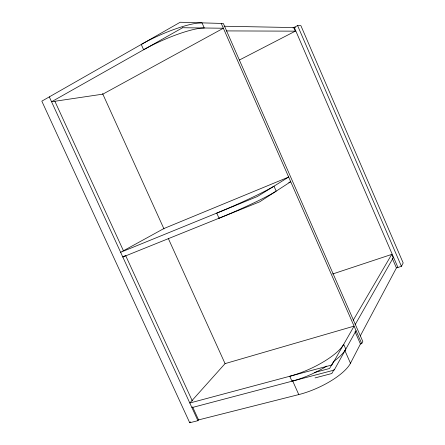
<?xml version="1.0" encoding="UTF-8"?>
<svg xmlns="http://www.w3.org/2000/svg" width="445" height="445" viewBox="0 0 445 445"><rect width="100%" height="100%" fill="white"/><g stroke="black" fill="none" stroke-linecap="round" stroke-linejoin="round"><path stroke-width="0.67" d="M360.406 343.985L361.741 343.612L362.82 341.51L223.334 23.474L180.186 22.25L41.824 101.154L189.726 422.75L197.919 420.681L198.809 419.613M396.601 267.873L401.44 266.316L403.176 262.945L300.892 25.671L297.594 25.582L293.005 27.963M192.574 406.864L198.559 419.913L298.779 394.587A43.132 14.596 -24.5 0 0 350.476 363.237L360.439 343.974L355.032 331.664M360.272 335.953L396.423 267.929L392.201 258.161M334.189 369.278L331.825 373.522L315.054 377.911M356.067 330.674L334.195 370.084L191.917 407.603M355.116 324.716L393.202 257.833L391.722 254.407L332.649 273.998M333.349 361.907L329.589 368.488L314.181 372.582M353.208 320.261L391.722 254.407M189.726 422.75L190.482 421.86M225.064 363.621L189.815 403.02L331.931 364.972L354.075 326.135L225.064 363.621L168.282 238.431M125.229 255.664L122.814 257.026L259.696 201.83L290.707 181.732L288.788 182.517M239.404 60.019L295.308 31.156L293.761 27.568L224.035 26.233M226.143 30.911L295.308 31.156M295.575 27.351L294.24 27.323L397.925 267.445M49.312 96.882L197.919 420.681M54.985 101.477L123.365 250.585M125.679 255.636L192.323 400.951M102.595 93.589L163.983 228.941M292.465 380.475L298.779 394.587M344.708 350.159L350.476 363.237M221.243 23.413L361.741 343.612M297.594 25.582L401.44 266.316M333.711 361.44A44.684 14.157 -24.5 0 0 345.81 349.158L343.69 344.352A44.706 13.823 -24.4 0 1 289.756 376.264L291.976 381.22A44.684 14.157 -24.5 0 0 326.825 366.09M288.66 177.054L257.355 196.54L120.645 252.298L163.821 228.585L288.66 177.054M182.611 27.729L51.553 101.76L102.845 94.145L223.357 28.235L182.611 27.729M143.624 49.751L141.254 44.456A46.124 9.206 -23.6 0 1 202.03 22.867L204.288 27.996A46.102 8.828 -23.6 0 0 143.624 49.751M219.029 218.228L216.732 213.105A45.401 2.67 -24 0 0 273.992 186.182L276.178 191.15A45.379 3.026 -24 0 1 219.029 218.228"/></g></svg>
